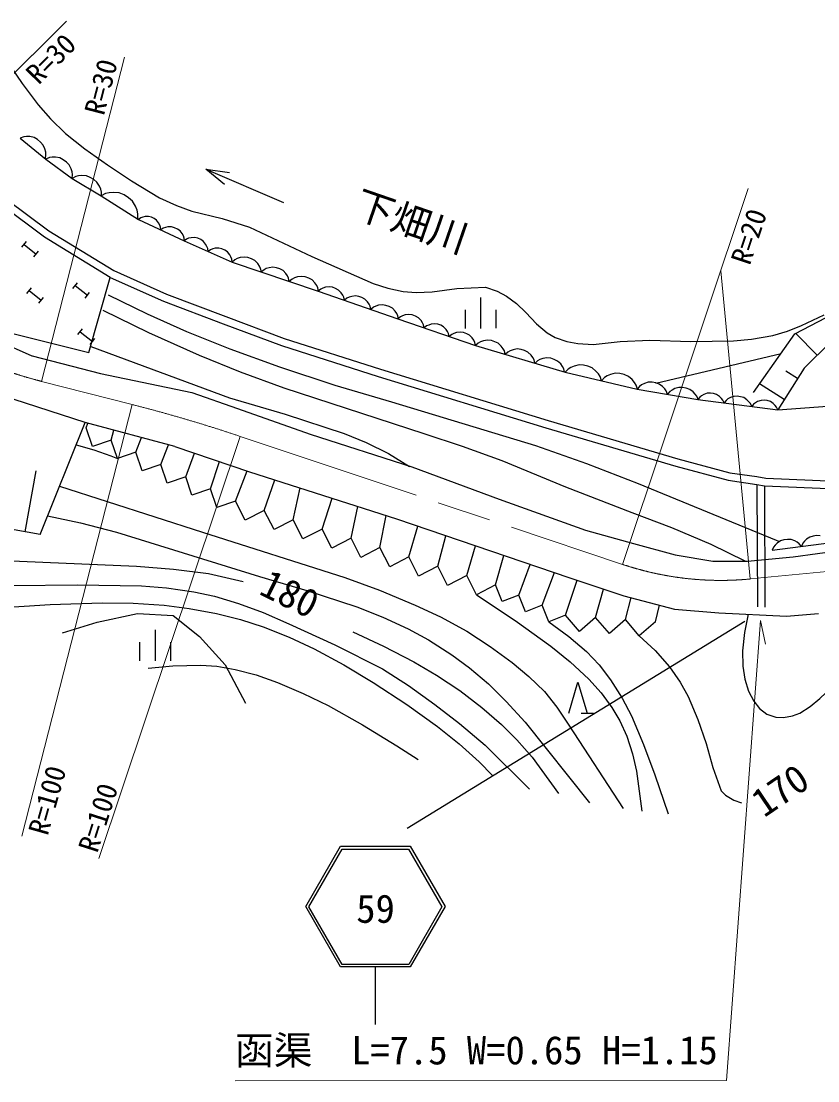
# Model space of a CAD drawing. Units: millimetres, scale not verified. Extents: x 40000 to 680000, y 20000 to 380000.
# Drawn here: x 457315 to 508800, y 236582 to 305056 of the extents above; entities that cross this region are included whole.
import ezdxf
from ezdxf.enums import TextEntityAlignment as Align

# ---------------------------------------------------------------- set-up
doc = ezdxf.new("R2010")
doc.units = ezdxf.units.MM
doc.header["$LTSCALE"] = 1000
doc.linetypes.add('CHAIN', pattern=[18.5, 12, -1.5, 3.5, -1.5])
for name, color, linetype, lineweight in [('M-BGD', 7, 'Continuous', 25), ('M-BMK', 2, 'CHAIN', 13), ('M-BMK-HTXT', 7, 'Continuous', 13), ('M-STR-HTXT', 7, 'Continuous', 13), ('M-STR-STRC', 7, 'Continuous', 25)]:
    doc.layers.add(name, color=color, linetype=linetype, lineweight=lineweight)
doc.styles.add('ＭＳ ゴシック', font='')
doc.styles.get('ＭＳ ゴシック').set_extended_font_data('MS Gothic')

msp = doc.modelspace()

# ---------------------------------------------------------------- linework, layer by layer
at = {"layer": 'M-BGD'}
for p, q in [((457483, 297585), (457252, 297502)), ((457252, 297502), (458915, 296146)), ((457660, 297603), (457483, 297585)), ((457870, 297595), (457660, 297603)), ((458145, 297533), (457870, 297595)), ((458367, 297406), (458145, 297533)), ((458563, 297247), (458367, 297406)), ((458732, 297055), (458563, 297247)), ((458847, 296798), (458732, 297055)), ((458898, 296594), (458847, 296798)), ((458916, 296417), (458898, 296594)), ((458881, 296174), (458916, 296417)), ((459142, 296241), (458915, 296146)), ((458915, 296146), (460612, 294893)), ((459318, 296267), (459142, 296241)), ((459528, 296269), (459318, 296267)), ((459806, 296220), (459528, 296269)), ((460033, 296104), (459806, 296220)), ((460236, 295954), (460033, 296104)), ((460414, 295771), (460236, 295954)), ((460542, 295519), (460414, 295771)), ((460602, 295318), (460542, 295519)), ((460629, 295142), (460602, 295318)), ((460605, 294898), (460629, 295142)), ((470454, 294510), (469239, 295486)), ((469239, 295486), (470785, 295282)), ((469239, 295486), (474259, 293339)), ((460838, 295014), (460612, 294893)), ((460612, 294893), (462478, 293775)), ((461020, 295059), (460838, 295014)), ((461238, 295082), (461020, 295059)), ((461533, 295060), (461238, 295082)), ((461782, 294962), (461533, 295060)), ((462009, 294826), (461782, 294962)), ((462213, 294652), (462009, 294826)), ((462372, 294403), (462213, 294652)), ((462455, 294199), (462372, 294403)), ((462500, 294018), (462455, 294199)), ((462770, 293922), (462478, 293775)), ((462478, 293775), (464887, 292250)), ((462500, 293762), (462500, 294018)), ((463002, 293974), (462770, 293922)), ((463281, 293996), (463002, 293974)), ((463655, 293958), (463281, 293996)), ((463969, 293826), (463655, 293958)), ((464253, 293646), (463969, 293826)), ((458824, 291095), (456076, 293142)), ((456383, 293538), (459105, 291510)), ((464507, 293419), (464253, 293646)), ((464702, 293097), (464507, 293419)), ((464801, 292835), (464702, 293097)), ((464853, 292603), (464801, 292835)), ((464846, 292277), (464853, 292603)), ((465170, 292401), (465042, 292354)), ((465327, 292433), (465170, 292401)), ((465542, 292438), (465327, 292433)), ((465729, 292385), (465542, 292438)), ((465903, 292303), (465729, 292385)), ((465042, 292354), (464887, 292250)), ((464887, 292250), (467839, 290862)), ((466063, 292193), (465903, 292303)), ((466196, 292024), (466063, 292193)), ((466271, 291883), (466196, 292024)), ((466317, 291755), (466271, 291883)), ((466336, 291569), (466317, 291755)), ((466636, 291728), (466501, 291680)), ((466803, 291763), (466636, 291728)), ((467031, 291768), (466803, 291763)), ((467230, 291712), (467031, 291768)), ((467415, 291625), (467230, 291712)), ((463062, 288495), (458824, 291095)), ((459105, 291510), (463296, 288938)), ((466501, 291680), (466336, 291569)), ((467585, 291508), (467415, 291625)), ((467727, 291328), (467585, 291508)), ((467806, 291178), (467727, 291328)), ((467855, 291042), (467806, 291178)), ((467875, 290845), (467855, 291042)), ((468135, 291028), (468001, 290976)), ((468301, 291067), (468135, 291028)), ((468529, 291078), (468301, 291067)), ((468730, 291026), (468529, 291078)), ((468916, 290944), (468730, 291026)), ((457352, 290446), (457653, 290820)), ((457502, 290633), (458282, 290006)), ((468001, 290976), (467839, 290862)), ((467839, 290862), (470945, 289489)), ((469089, 290830), (468916, 290944)), ((469235, 290654), (469089, 290830)), ((469318, 290506), (469235, 290654)), ((469370, 290371), (469318, 290506)), ((469395, 290174), (469370, 290371)), ((469691, 290341), (469557, 290289)), ((469857, 290379), (469691, 290341)), ((470085, 290390), (469857, 290379)), ((470285, 290339), (470085, 290390)), ((470472, 290256), (470285, 290339)), ((458131, 289819), (458432, 290193)), ((469557, 290289), (469395, 290174)), ((470645, 290142), (470472, 290256)), ((470791, 289967), (470645, 290142)), ((470874, 289818), (470791, 289967)), ((470926, 289684), (470874, 289818)), ((470950, 289487), (470926, 289684)), ((471274, 289716), (471122, 289641)), ((471465, 289779), (471274, 289716)), ((471731, 289815), (471465, 289779)), ((471971, 289777), (471731, 289815)), ((472198, 289700), (471971, 289777)), ((472413, 289585), (472198, 289700)), ((471122, 289641), (470945, 289489)), ((470945, 289489), (476509, 287611)), ((472602, 289394), (472413, 289585)), ((472716, 289229), (472602, 289394)), ((472791, 289077), (472716, 289229)), ((472841, 288849), (472791, 289077)), ((473010, 288993), (472841, 288849)), ((473154, 289064), (473010, 288993)), ((473335, 289124), (473154, 289064)), ((473587, 289159), (473335, 289124)), ((473816, 289122), (473587, 289159)), ((474032, 289049), (473816, 289122)), ((474236, 288940), (474032, 289049)), ((461689, 283648), (463062, 288495)), ((463062, 288495), (466515, 286956)), ((463296, 288938), (466705, 287419)), ((474415, 288759), (474236, 288940)), ((474523, 288602), (474415, 288759)), ((474595, 288458), (474523, 288602)), ((474642, 288241), (474595, 288458)), ((474820, 288392), (474642, 288241)), ((474972, 288468), (474820, 288392)), ((475162, 288530), (474972, 288468)), ((475428, 288567), (475162, 288530)), ((475668, 288528), (475428, 288567)), ((475896, 288451), (475668, 288528)), ((476110, 288337), (475896, 288451)), ((476300, 288146), (476110, 288337)), ((457675, 287462), (457976, 287836)), ((457826, 287649), (458605, 287022)), ((460660, 287785), (460961, 288159)), ((460810, 287972), (461590, 287345)), ((476413, 287981), (476300, 288146)), ((476488, 287829), (476413, 287981)), ((476538, 287601), (476488, 287829)), ((476670, 287745), (476509, 287611)), ((476509, 287611), (481665, 285817)), ((476808, 287812), (476670, 287745)), ((476979, 287867), (476808, 287812)), ((477219, 287898), (476979, 287867)), ((477435, 287861), (477219, 287898)), ((477639, 287790), (477435, 287861)), ((477831, 287685), (477639, 287790)), ((478000, 287512), (477831, 287685)), ((458455, 286834), (458756, 287209)), ((461439, 287158), (461740, 287532)), ((466515, 286956), (470374, 285498)), ((466705, 287419), (470549, 285967)), ((478101, 287362), (478000, 287512)), ((478167, 287225), (478101, 287362)), ((478210, 287019), (478167, 287225)), ((478371, 287154), (478210, 287019)), ((478509, 287220), (478371, 287154)), ((478680, 287275), (478509, 287220)), ((478920, 287306), (478680, 287275)), ((479136, 287269), (478920, 287306)), ((479340, 287198), (479136, 287269)), ((479533, 287093), (479340, 287198)), ((479701, 286920), (479533, 287093)), ((479802, 286770), (479701, 286920)), ((486998, 287209), (486999, 285208)), ((479868, 286633), (479802, 286770)), ((479911, 286427), (479868, 286633)), ((480081, 286569), (479911, 286427)), ((480227, 286640), (480081, 286569)), ((480408, 286697), (480227, 286640)), ((480661, 286730), (480408, 286697)), ((480889, 286691), (480661, 286730)), ((481104, 286616), (480889, 286691)), ((481307, 286505), (481104, 286616)), ((481485, 286322), (481307, 286505)), ((481591, 286165), (481485, 286322)), ((485998, 286408), (485999, 285207)), ((487999, 286410), (488000, 285209)), ((470549, 285967), (474302, 284561)), ((481662, 286020), (481591, 286165)), ((481707, 285803), (481662, 286020)), ((481826, 285952), (481665, 285817)), ((481665, 285817), (486686, 284091)), ((481963, 286019), (481826, 285952)), ((482135, 286075), (481963, 286019)), ((482374, 286106), (482135, 286075)), ((482590, 286070), (482374, 286106)), ((482795, 286000), (482590, 286070)), ((482988, 285896), (482795, 286000)), ((483157, 285723), (482988, 285896)), ((483258, 285574), (483157, 285723)), ((483325, 285437), (483258, 285574)), ((507322, 284844), (509842, 286167)), ((454375, 285021), (458013, 283439)), ((460983, 284801), (461284, 285175)), ((461134, 284988), (461913, 284361)), ((470374, 285498), (474138, 284088)), ((483369, 285231), (483325, 285437)), ((483520, 285359), (483369, 285231)), ((483650, 285422), (483520, 285359)), ((483812, 285475), (483650, 285422)), ((484038, 285505), (483812, 285475)), ((484242, 285471), (484038, 285505)), ((484435, 285404), (484242, 285471)), ((484617, 285306), (484435, 285404)), ((484777, 285143), (484617, 285306)), ((484873, 285002), (484777, 285143)), ((484936, 284872), (484873, 285002)), ((484977, 284678), (484936, 284872)), ((485275, 284881), (485138, 284814)), ((485447, 284936), (485275, 284881)), ((485686, 284968), (485447, 284936)), ((485902, 284932), (485686, 284968)), ((486107, 284861), (485902, 284932)), ((486299, 284757), (486107, 284861)), ((508763, 283470), (507374, 284884)), ((456861, 284849), (461689, 283648)), ((461763, 284174), (462064, 284548)), ((474302, 284561), (480528, 282571)), ((485138, 284814), (484977, 284678)), ((486469, 284585), (486299, 284757)), ((486570, 284436), (486469, 284585)), ((486637, 284298), (486570, 284436)), ((486681, 284093), (486637, 284298)), ((486858, 284248), (486686, 284091)), ((487008, 284329), (486858, 284248)), ((487195, 284398), (487008, 284329)), ((487460, 284445), (487195, 284398)), ((487702, 284414), (487460, 284445)), ((487932, 284346), (487702, 284414)), ((488150, 284239), (487932, 284346)), ((488346, 284055), (488150, 284239)), ((504639, 281052), (507322, 284844)), ((509613, 284305), (507912, 282635)), ((474138, 284088), (480378, 282093)), ((486686, 284091), (492472, 282365)), ((488465, 283894), (488346, 284055)), ((488546, 283745), (488465, 283894)), ((488604, 283519), (488546, 283745)), ((488776, 283676), (488604, 283519)), ((488925, 283757), (488776, 283676)), ((489113, 283826), (488925, 283757)), ((489378, 283873), (489113, 283826)), ((489619, 283842), (489378, 283873)), ((489849, 283774), (489619, 283842)), ((490068, 283667), (489849, 283774)), ((490264, 283483), (490068, 283667)), ((490383, 283322), (490264, 283483)), ((498335, 281659), (506426, 283578)), ((458028, 283434), (462432, 282289)), ((490464, 283173), (490383, 283322)), ((490521, 282946), (490464, 283173)), ((490694, 283104), (490521, 282946)), ((490843, 283185), (490694, 283104)), ((491031, 283254), (490843, 283185)), ((491295, 283300), (491031, 283254)), ((491537, 283270), (491295, 283300)), ((491767, 283201), (491537, 283270)), ((491986, 283094), (491767, 283201)), ((492182, 282911), (491986, 283094)), ((492301, 282750), (492182, 282911)), ((493373, 282845), (493059, 282770)), ((493664, 282827), (493373, 282845)), ((493945, 282761), (493664, 282827)), ((462432, 282289), (468342, 281061)), ((480528, 282571), (491363, 279250)), ((492381, 282600), (492301, 282750)), ((492439, 282374), (492381, 282600)), ((492666, 282566), (492472, 282365)), ((492472, 282365), (497119, 281283)), ((492839, 282673), (492666, 282566)), ((493059, 282770), (492839, 282673)), ((494215, 282649), (493945, 282761)), ((494463, 282444), (494215, 282649)), ((494617, 282260), (494463, 282444)), ((494725, 282087), (494617, 282260)), ((495178, 282129), (495005, 282021)), ((495398, 282226), (495178, 282129)), ((495712, 282301), (495398, 282226)), ((496003, 282282), (495712, 282301)), ((496284, 282217), (496003, 282282)), ((496554, 282105), (496284, 282217)), ((507912, 282635), (506209, 279933)), ((507486, 281959), (506723, 282440)), ((480378, 282093), (491221, 278770)), ((494811, 281820), (494725, 282087)), ((495005, 282021), (494811, 281820)), ((496802, 281899), (496554, 282105)), ((496956, 281715), (496802, 281899)), ((497064, 281542), (496956, 281715)), ((497150, 281275), (497064, 281542)), ((497271, 281460), (497119, 281283)), ((497410, 281558), (497271, 281460)), ((497588, 281649), (497410, 281558)), ((497845, 281727), (497588, 281649)), ((498088, 281725), (497845, 281727)), ((498325, 281685), (498088, 281725)), ((498555, 281605), (498325, 281685)), ((498771, 281446), (498555, 281605)), ((498909, 281300), (498771, 281446)), ((506635, 280608), (505037, 281615)), ((461443, 279127), (456062, 280866)), ((468339, 281062), (471303, 280024)), ((497119, 281283), (501053, 280607)), ((499007, 281162), (498909, 281300)), ((499091, 280944), (499007, 281162)), ((499243, 281121), (499091, 280944)), ((499382, 281219), (499243, 281121)), ((499560, 281310), (499382, 281219)), ((499817, 281388), (499560, 281310)), ((500061, 281387), (499817, 281388)), ((500297, 281346), (500061, 281387)), ((500527, 281266), (500297, 281346)), ((500744, 281107), (500527, 281266)), ((500881, 280962), (500744, 281107)), ((500979, 280823), (500881, 280962)), ((501064, 280605), (500979, 280823)), ((501177, 280763), (501053, 280607)), ((501291, 280851), (501177, 280763)), ((501439, 280934), (501291, 280851)), ((501655, 281009), (501439, 280934)), ((501862, 281016), (501655, 281009)), ((502064, 280990), (501862, 281016)), ((502262, 280929), (502064, 280990)), ((502451, 280802), (502262, 280929)), ((502573, 280683), (502451, 280802)), ((503377, 280812), (503149, 280733)), ((503596, 280819), (503377, 280812)), ((503810, 280791), (503596, 280819)), ((504020, 280728), (503810, 280791)), ((501053, 280607), (506209, 279933)), ((502661, 280568), (502573, 280683)), ((502740, 280386), (502661, 280568)), ((502871, 280551), (502740, 280386)), ((502992, 280644), (502871, 280551)), ((503149, 280733), (502992, 280644)), ((504220, 280592), (504020, 280728)), ((504349, 280467), (504220, 280592)), ((504442, 280345), (504349, 280467)), ((504526, 280153), (504442, 280345)), ((504649, 280308), (504526, 280153)), ((504764, 280396), (504649, 280308)), ((504912, 280480), (504764, 280396)), ((505128, 280554), (504912, 280480)), ((505334, 280562), (505128, 280554)), ((505537, 280535), (505334, 280562)), ((505735, 280475), (505537, 280535)), ((505924, 280347), (505735, 280475)), ((506046, 280228), (505924, 280347)), ((506134, 280114), (506046, 280228)), ((506213, 279932), (506134, 280114)), ((471303, 280024), (475989, 278365)), ((458537, 271895), (461443, 279127)), ((467237, 277568), (461443, 279127)), ((461521, 278775), (461615, 279081)), ((461930, 277578), (461521, 278775)), ((491221, 278770), (499624, 276298)), ((491363, 279250), (499754, 276781)), ((463127, 277987), (463297, 278628)), ((464733, 277198), (465084, 278148)), ((475989, 278365), (482556, 276254)), ((463127, 277987), (461930, 277578)), ((463536, 276790), (463127, 277987)), ((466339, 276410), (466837, 277676)), ((467237, 277568), (472068, 275939)), ((464733, 277198), (463536, 276790)), ((465142, 276001), (464733, 277198)), ((467945, 275622), (468511, 277139)), ((499754, 276781), (503112, 275879)), ((457575, 272067), (458277, 275995)), ((466339, 276410), (465142, 276001)), ((466748, 275213), (466339, 276410)), ((469551, 274834), (470128, 276594)), ((471157, 274046), (471909, 275993)), ((482556, 276254), (488216, 274178)), ((499624, 276298), (503011, 275388)), ((467945, 275622), (466748, 275213)), ((468354, 274425), (467945, 275622)), ((472068, 275939), (481568, 272893)), ((473025, 273444), (473697, 275417)), ((503011, 275388), (504862, 275118)), ((503112, 275879), (504868, 275624)), ((504868, 275624), (505439, 275531)), ((505439, 275531), (509971, 275342)), ((469551, 274834), (468354, 274425)), ((469960, 273637), (469551, 274834)), ((474894, 272842), (475339, 274891)), ((504862, 275118), (505344, 275040)), ((504862, 275118), (504898, 267205)), ((505344, 275040), (509978, 274841)), ((505344, 275040), (505379, 267181)), ((471157, 274046), (469960, 273637)), ((471790, 272810), (471157, 274046)), ((476763, 272240), (477412, 274226)), ((488216, 274178), (493780, 272175)), ((458537, 271895), (450837, 273271)), ((473025, 273444), (471790, 272810)), ((473659, 272209), (473025, 273444)), ((478632, 271639), (479080, 273691)), ((474894, 272842), (473659, 272209)), ((475528, 271607), (474894, 272842)), ((480501, 271037), (480903, 273107)), ((481568, 272893), (492779, 269086)), ((476763, 272240), (475528, 271607)), ((477397, 271005), (476763, 272240)), ((482369, 270435), (482944, 272426)), ((493780, 272175), (496892, 271298)), ((505856, 270866), (517229, 272351)), ((507203, 270437), (518229, 271967)), ((478632, 271639), (477397, 271005)), ((479265, 270403), (478632, 271639)), ((484238, 269833), (484761, 271809)), ((486107, 269232), (486668, 271161)), ((496892, 271298), (499579, 270567)), ((506043, 271198), (505945, 271070)), ((506179, 271330), (506043, 271198)), ((506391, 271473), (506179, 271330)), ((506612, 271540), (506391, 271473)), ((506838, 271570), (506612, 271540)), ((507070, 271562), (506838, 271570)), ((507310, 271478), (507070, 271562)), ((507476, 271385), (507310, 271478)), ((507604, 271286), (507476, 271385)), ((507742, 271112), (507604, 271286)), ((507830, 271316), (507742, 271112)), ((507929, 271444), (507830, 271316)), ((508065, 271576), (507929, 271444)), ((508276, 271719), (508065, 271576)), ((508497, 271786), (508276, 271719)), ((508724, 271816), (508497, 271786)), ((508955, 271808), (508724, 271816)), ((480501, 271037), (479265, 270403)), ((481134, 269802), (480501, 271037)), ((487976, 268630), (488505, 270538)), ((499579, 270567), (502021, 270162)), ((505945, 271070), (505856, 270866)), ((482369, 270435), (481134, 269802)), ((483003, 269200), (482369, 270435)), ((484238, 269833), (483003, 269200)), ((484872, 268598), (484238, 269833)), ((489484, 267975), (490216, 269957)), ((502021, 270162), (504246, 270163)), ((504246, 270163), (507203, 270437)), ((486107, 269232), (484872, 268598)), ((486741, 267996), (486107, 269232)), ((490992, 267319), (491783, 269425)), ((487976, 268630), (486741, 267996)), ((488402, 267548), (487976, 268630)), ((492500, 266664), (493244, 268932)), ((492779, 269086), (496256, 267930)), ((489484, 267975), (488402, 267548)), ((489911, 266893), (489484, 267975)), ((494434, 266524), (494959, 268361)), ((496256, 267930), (499536, 267069)), ((496368, 266383), (496732, 267805)), ((490992, 267319), (489911, 266893)), ((491419, 266238), (490992, 267319)), ((498301, 266243), (498574, 267322)), ((499536, 267069), (502403, 266830)), ((462232, 266219), (464829, 266774)), ((464829, 266774), (467128, 266648)), ((467128, 266648), (468831, 265287)), ((492500, 266664), (491419, 266238)), ((493397, 265627), (492500, 266664)), ((494434, 266524), (493397, 265627)), ((495331, 265487), (494434, 266524)), ((496368, 266383), (495331, 265487)), ((497264, 265346), (496368, 266383)), ((502403, 266830), (506771, 266610)), ((506771, 266610), (508836, 266786)), ((459976, 265536), (462232, 266219)), ((465965, 265731), (465967, 263729)), ((498301, 266243), (497264, 265346)), ((468831, 265287), (470493, 263458)), ((464965, 264929), (464966, 263729)), ((466966, 264931), (466967, 263730)), ((470493, 263458), (471814, 260989)), ((492700, 260343), (493299, 262344)), ((493299, 262344), (493901, 260343)), ((493501, 260343), (494301, 260344))]:
    msp.add_line(p, q, dxfattribs=at)
for points in [[(456372, 302508), (457374, 301021), (458422, 299658), (459208, 298748), (460173, 297802), (461420, 296804), (462901, 295768), (464435, 294734), (466257, 293641), (467350, 293138), (468353, 292786), (470298, 292311), (472067, 291756), (476098, 289850), (480064, 288106), (481018, 287793), (481995, 287585), (482843, 287520), (483872, 287560), (485471, 287784), (487318, 287877), (488082, 287602), (488672, 287281), (489324, 286813), (489934, 286234), (490615, 285500), (491304, 284921), (491830, 284626), (492570, 284355), (493286, 284218), (494286, 284172), (496035, 284364), (497947, 284450), (500586, 284366), (503361, 284394), (504512, 284501), (505896, 284745), (506830, 285018), (507754, 285399), (509202, 286088)], [(462929, 287370), (465448, 286145), (468004, 285014), (470803, 283888), (474000, 282723), (477596, 281541), (481239, 280452), (490548, 277645), (493860, 276469), (497180, 275181), (506110, 271520), (506331, 271429)], [(462596, 286372), (465547, 284934), (468811, 283466), (471469, 282391), (474291, 281366), (483337, 278407), (485812, 277603), (488370, 276659), (492490, 274966), (496785, 273311), (499349, 272344), (501894, 271264), (504090, 270191)], [(506209, 279933), (510000, 280230), (513940, 280644), (517201, 281077), (520757, 281662), (522692, 282078), (524819, 282644), (527942, 283593), (531249, 284706), (532793, 285312)], [(461818, 284034), (470781, 280723), (474378, 279656), (478179, 278409), (479601, 277839), (481057, 277124), (482401, 276281)], [(460859, 277672), (462019, 277366), (463118, 276965), (463536, 276790)], [(459791, 275015), (469027, 272028), (478228, 269105), (480482, 268278), (482779, 267326), (484408, 266556), (486115, 265628), (487623, 264647), (489037, 263603), (490126, 262712), (491126, 261735), (491924, 260732), (492713, 259570), (496214, 254188)], [(459016, 273085), (461145, 272637), (463471, 272036), (472714, 269173), (475784, 268270), (479005, 267207), (480680, 266540), (482315, 265781), (483630, 265069), (485156, 264101), (486287, 263268), (487511, 262232), (488667, 261101), (489876, 259765), (494037, 254541)], [(449377, 270110), (452148, 270226), (455150, 270241), (464772, 269849), (467165, 269652), (469414, 269366), (471664, 268846)], [(451287, 268233), (454080, 268467), (456803, 268590), (460946, 268633), (465097, 268563), (466697, 268438), (468481, 268186), (469818, 267892), (471355, 267436), (472957, 266844), (474607, 266123), (477587, 264747), (480668, 263210), (482348, 262125), (484048, 260897), (485640, 259681), (487311, 258264), (490167, 255426)], [(486741, 267996), (489237, 266330), (491540, 264670), (492784, 263662), (493995, 262535), (494802, 261645), (495498, 260702), (496009, 259839), (496455, 258864), (496833, 257721), (497088, 256599), (497420, 254015)], [(455803, 267151), (459198, 267364), (462549, 267472), (464552, 267442), (466550, 267310), (468163, 267111), (469938, 266783), (471493, 266392), (472955, 265924), (474628, 265256), (476260, 264488), (478168, 263465), (480056, 262331), (482230, 260902), (484211, 259483), (485621, 258360), (486903, 257200), (487782, 256318)], [(504300, 266734), (504059, 265558), (503932, 264377), (503957, 263374), (504088, 262531), (504325, 261764), (504655, 261107), (505029, 260631), (505503, 260281), (506077, 260085), (506579, 260055), (507173, 260167), (507631, 260350), (508316, 260775), (508929, 261290), (511340, 263567), (513859, 265766), (514671, 266248)], [(491419, 266238), (492718, 265298), (493845, 264335), (494666, 263457), (495407, 262496), (496156, 261311), (496754, 260164), (497537, 258322), (498256, 256365), (499137, 253842)], [(478741, 265585), (480730, 264673), (482686, 263663), (484159, 262805), (485654, 261802), (487086, 260704), (488353, 259607), (489353, 258623), (490345, 257491), (492030, 255147)], [(497264, 265346), (498281, 264383), (499209, 263333), (499900, 262345), (500422, 261411), (501045, 259936), (501589, 258373), (502006, 256818), (502545, 255327), (502839, 255049), (503376, 254727), (503877, 254548)], [(465512, 263241), (467117, 263395), (468915, 263450), (469953, 263374), (471135, 263172), (472494, 262808), (473875, 262324), (475538, 261620), (477153, 260825), (479367, 259584), (481583, 258221), (482971, 257336)]]:
    msp.add_lwpolyline(points, dxfattribs=at)
at = {"layer": 'M-BMK'}
for p, q in [((464481, 280286), (458637, 281780)), ((471468, 278227), (496181, 269954)), ((504437, 269010), (520102, 270506))]:
    msp.add_line(p, q, dxfattribs=at)
for centre, radius, start, end in [((466071, 310864), 30019, 224.86219, 255.66314), ((439703, 183341), 100062, 71.4915, 75.66314), ((502533, 288931), 20012, 251.49147, 275.45763)]:
    msp.add_arc(centre, radius, start, end, dxfattribs=at)
at = {"layer": 'M-BMK-HTXT'}
for p, q in [((444793, 289688), (460235, 305056)), ((458637, 281780), (463990, 302721)), ((504309, 294235), (496181, 269954)), ((502533, 288931), (504437, 269010)), ((457352, 252394), (464481, 280286)), ((471468, 278227), (462334, 250942))]:
    msp.add_line(p, q, dxfattribs=at)
at = {"layer": 'M-STR-HTXT'}
for p, q in [((505102, 266319), (502908, 236605)), ((505102, 266319), (505410, 264792)), ((502908, 236605), (471138, 236582))]:
    msp.add_line(p, q, dxfattribs=at)
at = {"layer": 'M-STR-STRC'}
for p, q in [((482270, 252907), (504088, 266290)), ((475701, 247839), (477950, 251740)), ((475902, 247820), (478051, 251547)), ((477950, 251740), (482452, 251743)), ((478051, 251547), (482353, 251551)), ((482353, 251551), (484508, 247826)), ((482452, 251743), (484707, 247846)), ((477956, 243941), (475701, 247839)), ((478057, 244095), (475902, 247820)), ((484508, 247826), (482359, 244098)), ((484707, 247846), (482458, 243944)), ((482458, 243944), (477956, 243941)), ((482359, 244098), (478057, 244095)), ((480210, 240217), (480207, 243943))]:
    msp.add_line(p, q, dxfattribs=at)

# ---------------------------------------------------------------- texts
at = {"layer": 'M-BGD', "style": 'ＭＳ ゴシック'}
for s, rotation, p in [('下畑川', 340.941, (478514, 291958)), ('180', 333.841, (472357, 267573)), ('170', 34.041, (505631, 253101))]:
    msp.add_text(s, height=1833, rotation=rotation, dxfattribs=at).set_placement(p, align=Align.BOTTOM_LEFT)
at = {"layer": 'M-BMK-HTXT', "style": 'ＭＳ ゴシック'}
for s, rotation, p in [('R=30', 45.141, (458720, 300612)), ('R=30', 75.441, (463040, 298807)), ('R=20', 71.641, (504778, 289106)), ('R=100', 74.241, (459405, 252267)), ('R=100', 72.341, (462611, 251131))]:
    msp.add_text(s, height=1320, rotation=rotation, dxfattribs=at).set_placement(p, align=Align.BOTTOM_LEFT)
at = {"layer": 'M-STR-HTXT', "style": 'ＭＳ ゴシック'}
msp.add_text('函渠\u3000L=7.5 W=0.65 H=1.15', height=1833, rotation=0.041, dxfattribs=at).set_placement((471138, 237082), align=Align.BOTTOM_LEFT)
at = {"layer": 'M-STR-STRC', "style": 'ＭＳ ゴシック'}
msp.add_text('59', height=1833, rotation=0.041, dxfattribs=at).set_placement((478970, 246240), align=Align.BOTTOM_LEFT)

doc.saveas('drawing.dxf')
